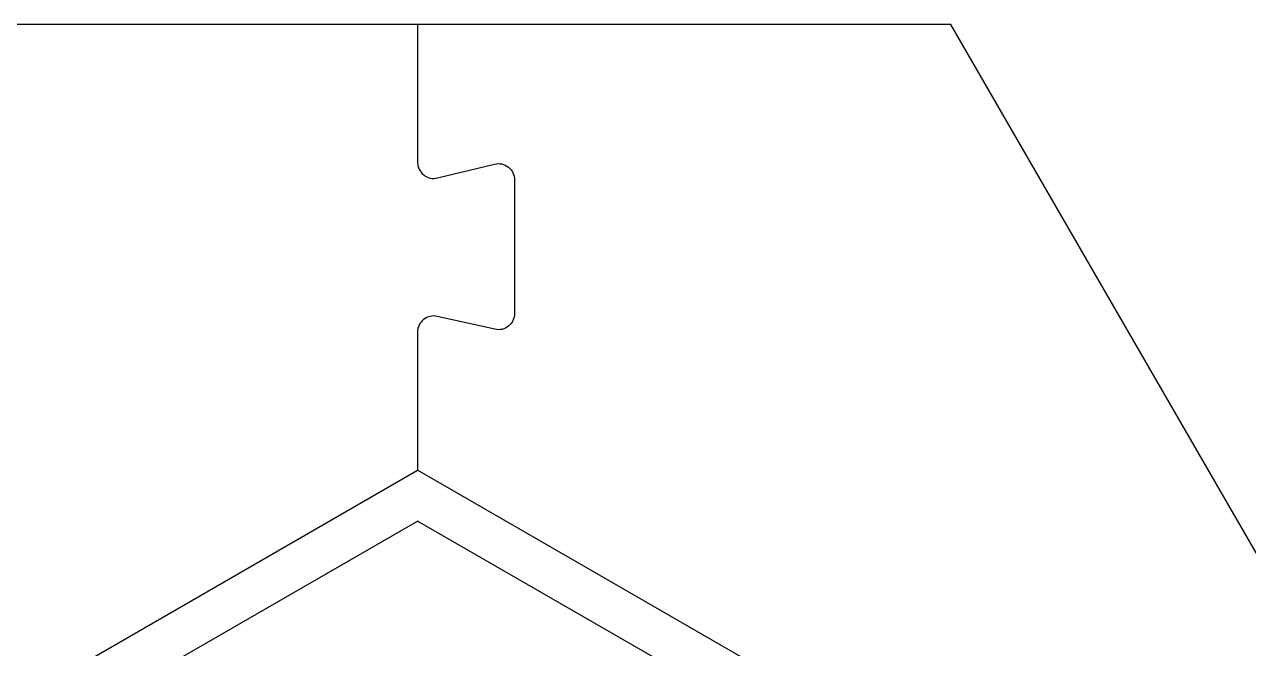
# Model space of a CAD drawing. Extents: x 0.1 to 20.7, y 0 to 17.9.
# Drawn here: x 11.972 to 16.704, y 15.517 to 17.932 of the extents above; entities that cross this region are included whole.
import ezdxf

# ---------------------------------------------------------------- set-up
doc = ezdxf.new("R2010")
doc.units = 0
doc.layers.add('Catan-Cuts&Scores', color=7, linetype='CONTINUOUS')

msp = doc.modelspace()

# ---------------------------------------------------------------- linework, layer by layer
at = {"layer": 'Catan-Cuts&Scores', "color": 1}
for points in [[(15.553303, 17.932221), (5.218721, 17.932225), (0.051425, 8.982221), (5.218713, 0.032228), (15.590346, 0.053614), (20.72059, 8.982217), (15.553303, 17.932221), (15.553303, 17.932221)], [(13.491288, 17.932221), (13.491288, 17.399099)], [(13.568524, 17.338362), (13.78885, 17.391822)], [(13.86609, 17.331086), (13.86609, 16.813461)], [(13.789893, 16.752481), (13.567481, 16.802437)], [(13.491288, 16.741453), (13.491288, 16.206882)], [(11.928783, 15.304772), (13.491288, 16.206882)], [(15.053792, 15.304772), (13.491288, 16.206882)], [(12.098796, 13.598704), (12.098796, 15.206614), (13.491288, 16.010571)], [(14.883779, 15.206618), (13.491288, 16.010571)]]:
    msp.add_lwpolyline(points, dxfattribs=at)
for points in [[(13.491288, 17.399099), (13.491288, 17.379279), (13.499575, 17.362221), (13.515154, 17.349972)], [(13.78885, 17.391822), (13.80811, 17.396496), (13.826646, 17.392475), (13.842225, 17.380217)], [(13.842225, 17.380217), (13.857803, 17.367964), (13.86609, 17.350906), (13.86609, 17.331086)], [(13.515154, 17.349972), (13.530732, 17.337721), (13.549264, 17.333689), (13.568524, 17.338362)], [(13.567481, 16.802437), (13.548322, 16.80674), (13.53006, 16.802576), (13.514732, 16.790251)], [(13.86609, 16.813461), (13.86609, 16.793826), (13.857968, 16.776933), (13.842642, 16.764665)], [(13.514732, 16.790251), (13.499406, 16.777985), (13.491288, 16.761086), (13.491288, 16.741453)], [(13.842642, 16.764665), (13.827311, 16.752397), (13.809047, 16.748178), (13.789893, 16.752481)]]:
    msp.add_open_spline(points, degree=3, dxfattribs=at)

doc.saveas('drawing.dxf')
